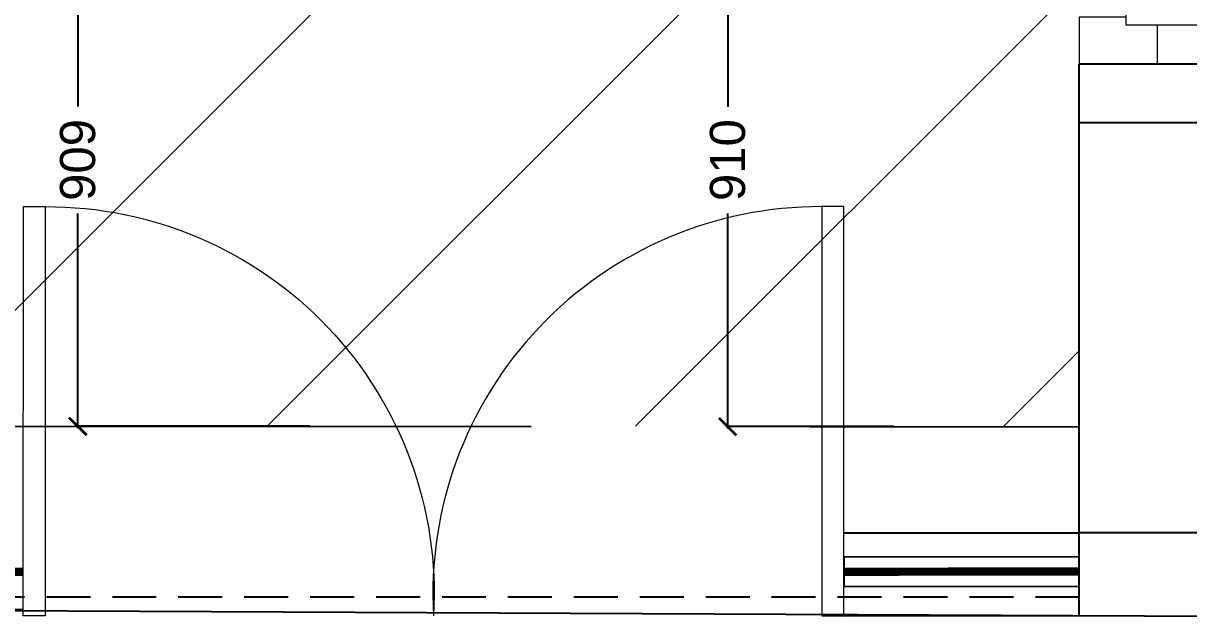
# Model space of a CAD drawing. Header units: millimetres. Extents: x 1464389 to 1998638, y -29162 to 256806.
# Drawn here: x 1720572 to 1722561, y 200884 to 201904 of the extents above; entities that cross this region are included whole.
import ezdxf

# ---------------------------------------------------------------- set-up
doc = ezdxf.new("R2010")
doc.units = ezdxf.units.MM
doc.header["$LTSCALE"] = 15
doc.header["$PDMODE"] = 35
doc.linetypes.add('DASHED2', pattern=[0.375, 0.25, -0.125])
doc.linetypes.add('HIDDEN', pattern=[9.525, 6.35, -3.175])
doc.layers.get('0').update_dxf_attribs({"lineweight": 5})
doc.layers.add('A-DOOR', color=4, linetype='Continuous', lineweight=0)
doc.layers.add('DOOR', color=124, linetype='Continuous', lineweight=9)
for name, color, linetype in [('A-ELEV-XTHK', 2, 'Continuous'), ('A-WNDW', 4, 'Continuous'), ('COLUMN', 14, 'Continuous'), ('GFC Walls', 14, 'Continuous'), ('S-beamline-7', 8, 'HIDDEN')]:
    doc.layers.add(name, color=color, linetype=linetype)
doc.styles.add('ARIAL', font='arial.ttf')
doc.dimstyles.new('SC-25', dxfattribs={"dimtxt": 60, "dimasz": 30, "dimexe": 0, "dimexo": 0, "dimgap": 25, "dimtad": 0, "dimdec": 0, "dimzin": 0, "dimdsep": 46, "dimtxsty": 'ARIAL', "dimblk": 'ARCHTICK', "dimcen": 0.09, "dimdle": 3, "dimclrd": 251, "dimclre": 251, "dimclrt": 1, "dimadec": 0, "dimazin": 0, "dimtfac": 1, "dimtdec": 0, "dimtofl": 0, "dimtmove": 0, "dimatfit": 2, "dimfxl": 100, "dimtolj": 1, "dimtzin": 0, "dimarcsym": 0})

# ---------------------------------------------------------------- blocks, each defined once
blk = doc.blocks.new('JJJ')
at = {"layer": 'A-DOOR'}
blk.add_lwpolyline([(9653.8, -285892.3), (10401.9, -285892.2), (10401.9, -285852), (9653.8, -285852)], close=True, dxfattribs=at)
blk.add_arc((9694, -285849), 707.9, 359.7642, 93.2615, dxfattribs=at)
blk = doc.blocks.new('3rd floor beam')
at = {"layer": 'S-beamline-7', "ltscale": 10}
blk.add_line((2189240.3, 738482.4), (2196843.3, 738478.6), dxfattribs=at)
blk = doc.blocks.new('outer wall')
at = {"layer": 'A-WNDW', "ltscale": 0.5}
for p, q in [((889358.9, -157900.2), (889760.9, -157900.1)), ((887556.9, -158031.3), (887958.9, -158031)), ((889358.9, -158041.6), (889760.9, -158041.1))]:
    blk.add_line(p, q, dxfattribs=at)
blk.add_lwpolyline([(889760.9, -157941), (889358.9, -157941.6), (889358.9, -157991.6), (889760.9, -157991)], close=True, dxfattribs=at)
at = {"layer": 'A-WNDW', "ltscale": 0.5, "const_width": 14.1}
for points in [[(887958.9, -157966.7), (887556.9, -157967)], [(889760.9, -157966), (889358.9, -157966.6)]]:
    blk.add_lwpolyline(points, dxfattribs=at)
at = {"layer": 'GFC Walls'}
for p, q in [((891781.9, -157100.1), (889760.9, -157100.1)), ((889760.9, -158041.1), (889760.9, -157100.1)), ((891781.9, -157200.1), (889760.9, -157200.1)), ((891931.9, -157900.1), (889760.9, -157900.1)), ((882787.9, -158010.1), (891781.9, -158050.1))]:
    blk.add_line(p, q, dxfattribs=at)
blk = doc.blocks.new('D900')
for points in [[(0, 840), (0, 900), (100, 900), (100, 850), (60, 850), (60, 840)], [(0, 60), (0, 0), (100, 0), (100, 50), (60, 50), (60, 60)]]:
    blk.add_lwpolyline(points, close=True)
blk.add_lwpolyline([(60, 850, -0.414214), (860, 50), (60, 50), (60, 85), (859.2, 85)], format="xyb")
blk = doc.blocks.new('DOOR')
at = {"layer": 'DOOR', "xscale": 1.33333333333362, "yscale": 1.33333333333362, "zscale": 1.33333333333362}
blk.add_blockref('D900', (889760.9, -157100.1), dxfattribs=at)
blk = doc.blocks.new('_ArchTick')
at = {"color": 0, "linetype": 'ByBlock', "const_width": 0.15}
blk.add_lwpolyline([(-0.5, -0.5), (0.5, 0.5)], dxfattribs=at)
blk = doc.blocks.new('*D1199')
at = {"color": 251, "lineweight": -2, "ltscale": 0.25, "transparency": 16777216}
for p, q in [((1720665.3, 202128), (1720665.3, 201761.7)), ((1720665.3, 202125), (1720665.3, 202125)), ((1720665.3, 201212.7), (1720665.3, 201579.1)), ((1721061.5, 201215.7), (1720665.3, 201215.7))]:
    blk.add_line(p, q, dxfattribs=at)
at = {"layer": 'Defpoints', "color": 0, "ltscale": 0.25, "transparency": 16777216}
for p in [(1720665.3, 202125), (1720665.3, 201215.7), (1721061.5, 201215.7)]:
    blk.add_point(p, dxfattribs=at)
at = {"color": 251, "lineweight": -2, "ltscale": 0.25, "transparency": 16777216, "xscale": 30, "yscale": 30, "zscale": 30}
for p, rotation in [((1720665.3, 202125), 90), ((1720665.3, 201215.7), 270)]:
    blk.add_blockref('_ArchTick', p, dxfattribs=dict(at, rotation=rotation))
at = {"color": 1, "ltscale": 0.25, "transparency": 16777216, "insert": (1720665.3, 201670.4), "char_height": 60, "attachment_point": 5, "rotation": 90, "style": 'ARIAL'}
blk.add_mtext('\\A1;909', dxfattribs=at)
blk = doc.blocks.new('*D1200')
at = {"color": 251, "lineweight": -2, "ltscale": 0.25, "transparency": 16777216}
for p, q in [((1721774.3, 202128), (1721774.3, 201761.3)), ((1721774.3, 202125), (1721774.3, 202125)), ((1721774.3, 201212.2), (1721774.3, 201579)), ((1722057.7, 201215.2), (1721774.3, 201215.2))]:
    blk.add_line(p, q, dxfattribs=at)
at = {"layer": 'Defpoints', "color": 0, "ltscale": 0.25, "transparency": 16777216}
for p in [(1721774.3, 202125), (1721774.3, 201215.2), (1722057.7, 201215.2)]:
    blk.add_point(p, dxfattribs=at)
at = {"color": 251, "lineweight": -2, "ltscale": 0.25, "transparency": 16777216, "xscale": 30, "yscale": 30, "zscale": 30}
for p, rotation in [((1721774.3, 202125), 90), ((1721774.3, 201215.2), 270)]:
    blk.add_blockref('_ArchTick', p, dxfattribs=dict(at, rotation=rotation))
at = {"color": 1, "ltscale": 0.25, "transparency": 16777216, "insert": (1721774.3, 201670.1), "char_height": 60, "attachment_point": 5, "rotation": 90, "style": 'ARIAL'}
blk.add_mtext('\\A1;910', dxfattribs=at)

msp = doc.modelspace()

# ---------------------------------------------------------------- hatches: boundary and pattern name
at = {"true_color": 0x636466}
h = msp.add_hatch(dxfattribs=at)
h.set_pattern_fill('ANSI31', color=251, scale=140)
h.set_pattern_definition([(45, (845976.2, -70323.26), (-314.30896, 314.30896), [])])
edge = h.paths.add_edge_path()
edge.add_arc((1722714.5, 206104), 1810, 263.9697, 317.5565, ccw=False)
edge.add_line((1722524.3, 204304.1), (1722524.3, 203033.9))
edge.add_line((1722524.3, 203033.9), (1722374.3, 203149.4))
edge.add_line((1722374.3, 203149.4), (1720174.3, 203149.4))
edge.add_line((1720174.3, 203149.4), (1720065.3, 203033.9))
edge.add_line((1720065.3, 203033.9), (1720065.3, 201215.7))
edge.add_line((1720065.3, 201215.7), (1722374.3, 201215.7))
edge.add_line((1722374.3, 201215.7), (1722374.3, 201913.9))
edge.add_line((1722374.3, 201913.9), (1722454.3, 201913.9))
edge.add_line((1722454.3, 201913.9), (1722454.3, 201947.2))
edge.add_line((1722454.3, 201947.2), (1723520, 201947.2))
edge.add_arc((1722454.3, 201900.6), 1066.7, 0, 2.5075, ccw=False)
edge.add_line((1723521, 201900.6), (1722507.7, 201900.6))
edge.add_line((1722507.7, 201900.6), (1722507.7, 201833.9))
edge.add_line((1722507.7, 201833.9), (1724050.2, 201833.9))
edge.add_line((1724050.2, 201833.9), (1724050.2, 204882.5))

# ---------------------------------------------------------------- linework, layer by layer
at = {"layer": 'GFC Walls', "color": 252, "linetype": 'DASHED2', "ltscale": 20, "true_color": 0x939598}
msp.add_lwpolyline([(1722374.3, 200923.8), (1719961.5, 200924.1)], dxfattribs=at)

# ---------------------------------------------------------------- block references
for name in ['outer wall', 'DOOR']:
    msp.add_blockref(name, (832613.4, 358934))
at = {"layer": 'A-ELEV-XTHK'}
for p, xscale, yscale, zscale, rotation in [((1987405.1, 191882.2), -0.9333333333327936, 0.9333333333327936, 0.9333333333327936, 270), ((1455139.5, 191882.2), 0.9333333333327949, 0.9333333333327949, 0.9333333333327949, 90)]:
    msp.add_blockref('JJJ', p, dxfattribs=dict(at, xscale=xscale, yscale=yscale, zscale=zscale, rotation=rotation))
at = {"layer": 'COLUMN', "color": 240, "true_color": 0xed1f24}
msp.add_blockref('3rd floor beam', (-474469, -537263.5), dxfattribs=at)

# ---------------------------------------------------------------- dimensions: what is measured, and where the dimension line sits
at = {"ltscale": 0.25}
for base, p1, p2, picture, middle in [((1720665.3, 201215.7), (1720665.3, 202125), (1721061.5, 201215.7), '*D1199', (1720665.3, 201670.4)), ((1721774.3, 201215.2), (1721774.3, 202125), (1722057.7, 201215.2), '*D1200', (1721774.3, 201670.1))]:
    dim = msp.add_linear_dim(base=base, p1=p1, p2=p2, angle=90, dimstyle='SC-25', dxfattribs=at)
    dim.commit()
    dim.dimension.update_dxf_attribs({"geometry": picture, "text_midpoint": middle})

doc.saveas('drawing.dxf')
